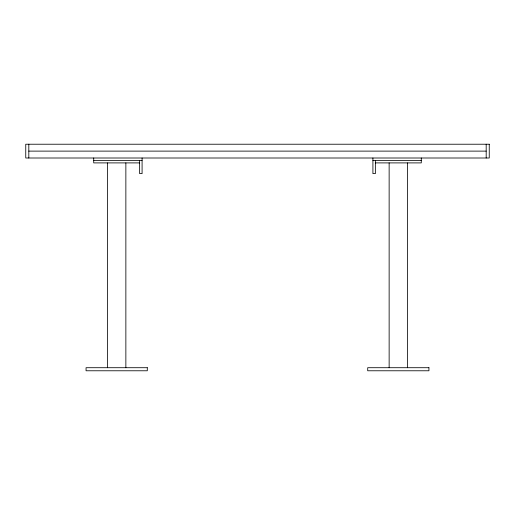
<?xml version="1.0" encoding="UTF-8"?>
<svg xmlns="http://www.w3.org/2000/svg" width="515" height="515" viewBox="0 0 515 515"><rect width="100%" height="100%" fill="white"/><g stroke="black" fill="none" stroke-linecap="round" stroke-linejoin="round"><path stroke-width="0.77" d="M28.814 151.114L486.186 151.114M93.717 160.455L142.089 160.455M372.911 160.455L421.283 160.455M139.636 162.901L93.717 162.901L93.717 158.002M375.364 162.901L421.283 162.901L421.283 158.002M486.186 144.226L486.186 158.002M407.507 162.901L407.507 367.71M389.14 162.901L389.14 367.71M375.364 160.455L375.364 173.619L372.911 173.619L372.911 158.002M142.089 158.002L142.089 173.619L139.636 173.619L139.636 160.455M125.86 162.901L125.86 367.71M107.493 162.901L107.493 367.71M28.814 144.226L28.814 158.002M489.25 144.226L25.75 144.226L25.75 158.002L489.25 158.002L489.25 144.226M147.29 367.71L86.063 367.71L86.063 370.774L147.29 370.774L147.29 367.71M428.937 367.71L367.71 367.71L367.71 370.774L428.937 370.774L428.937 367.71"/></g></svg>
